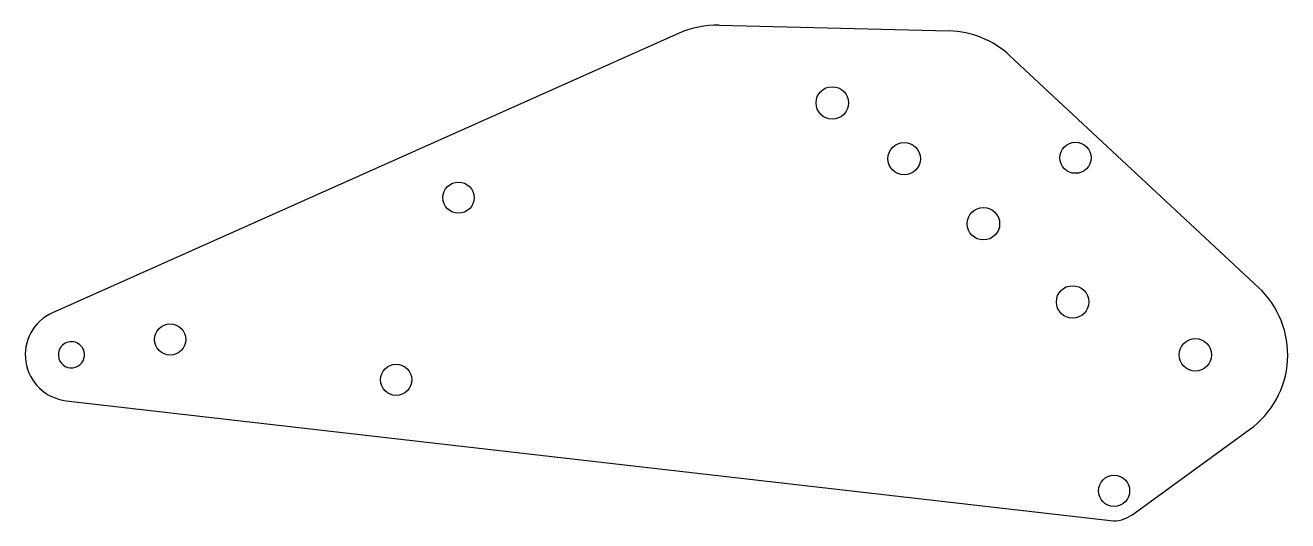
# Model space of a CAD drawing. Extents: x -18 to 487, y -67 to 132.
import ezdxf

# ---------------------------------------------------------------- set-up
doc = ezdxf.new("R2010")
doc.units = 0
doc.layers.add('Sketch', color=7, linetype='CONTINUOUS')

msp = doc.modelspace()

# ---------------------------------------------------------------- linework, layer by layer
at = {"layer": 'Sketch'}
for p, q in [((259.293, 132.109), (351.428, 129.843)), ((243.297, 128.904), (-7.54323, 16.8923)), ((375.764, 119.903), (475.246, 27.0485)), ((-2.1125, -18.379), (416.084, -66.4469)), ((424.505, -64.2358), (471.739, -29.9403))]:
    msp.add_line(p, q, dxfattribs=at)
for centre, radius in [((304.623, 100.985), 6.5), ((333.422, 78.6058), 6.5), ((402, 79), 6.25), ((155, 63), 6.25), ((365.152, 52.53), 6.5), ((400.86, 21.2124), 6.5), ((39.5227, 6.16105), 6.25), ((450, 0), 6.5), ((130, -10), 6.25), ((417.454, -54.5254), 6.25)]:
    msp.add_circle(centre, radius, dxfattribs=at)
for centre, radius, start, end in [((258.383, 95.1197), 37, 88.5914, 114.063), ((350.518, 92.8542), 37, 46.9736, 88.5914), ((450, 0), 37, -54.0177, 46.9736), ((0, 0), 18.5, 114.063, -96.5569), ((0, 0), 5.25, 5.93375, -174.066), ((0, 0), 5.25, -174.066, 5.93375), ((417.454, -54.5254), 12, -96.5569, -54.0177)]:
    msp.add_arc(centre, radius, start, end, dxfattribs=at)

doc.saveas('drawing.dxf')
